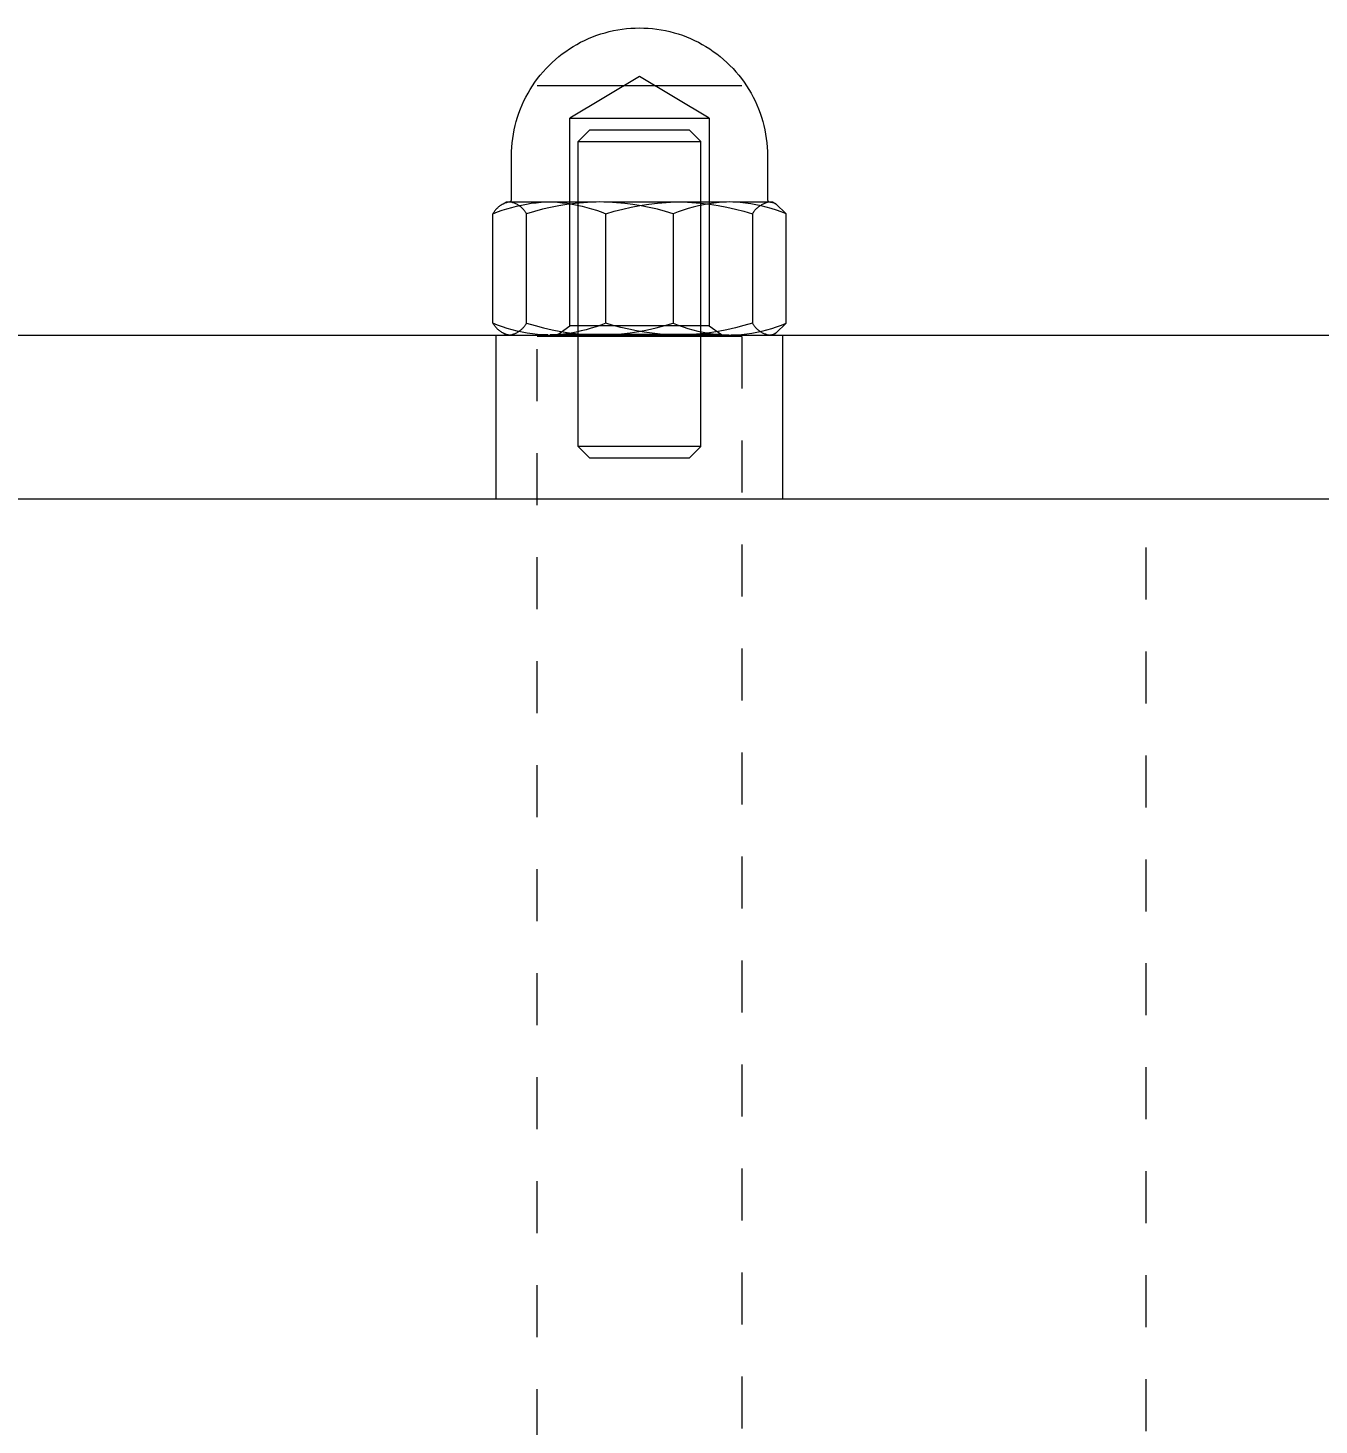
# Model space of a CAD drawing. Header units: inches. Extents: x -14 to 184, y -4 to 134.
# Drawn here: x 68.866 to 71.35, y 109.573 to 112.26 of the extents above; entities that cross this region are included whole.
import ezdxf

# ---------------------------------------------------------------- set-up
doc = ezdxf.new("R2010")
doc.units = ezdxf.units.IN
doc.linetypes.add('HIDDEN', pattern=[1.905, 1.27, -0.635])
for name, color, linetype, lineweight in [('ZANO_R', 7, 'Continuous', 0), ('ZANO_R_przerywana', 250, 'HIDDEN', 0), ('ZANO_W', 1, 'Continuous', 0)]:
    doc.layers.add(name, color=color, linetype=linetype, lineweight=lineweight)
doc.styles.get("Standard").update_dxf_attribs({"font": 'arial.ttf'})
doc.dimstyles.new('amerykanie', dxfattribs={"dimtxt": 50, "dimasz": 50, "dimexe": 0.5, "dimexo": 0.5, "dimgap": 1, "dimtad": 1, "dimdec": 0, "dimzin": 0, "dimlunit": 5, "dimtxsty": 'Standard', "dimcen": 0.09, "dimclrd": 1, "dimclre": 1, "dimclrt": 1, "dimazin": 0, "dimtfac": 1, "dimtdec": 0, "dimtmove": 0, "dimatfit": 3, "dimfxl": 1, "dimtzin": 0, "dimarcsym": 1})

# ---------------------------------------------------------------- blocks, each defined once
blk = doc.blocks.new('*D382')
at = {"layer": 'ZANO_W', "color": 1, "lineweight": -2}
for p, q in [((-5.3212, 110.8549), (-5.3212, 104.2514)), ((73.6377, 110.8549), (73.6377, 104.2514)), ((-4.3212, 104.7514), (72.6377, 104.7514))]:
    blk.add_line(p, q, dxfattribs=at)
at = {"layer": 'ZANO_W', "color": 1}
for points in [[(-4.3212, 104.918), (-4.3212, 104.5847), (-5.3212, 104.7514)], [(72.6377, 104.5847), (72.6377, 104.918), (73.6377, 104.7514)]]:
    blk.add_solid(points, dxfattribs=at)
at = {"layer": 'ZANO_W', "color": 1, "insert": (34.1583, 106.0916), "char_height": 1.625, "attachment_point": 5}
blk.add_mtext('78 15/16', dxfattribs=at)

msp = doc.modelspace()

# ---------------------------------------------------------------- linework, layer by layer
at = {"layer": 'ZANO_R'}
for p, q in [((69.92937, 112.23279), (69.93689, 112.23653)), ((69.93689, 112.23653), (69.94454, 112.24001)), ((69.94454, 112.24001), (69.9523, 112.24322)), ((69.9523, 112.24322), (69.96017, 112.24617)), ((69.96017, 112.24617), (69.96814, 112.24885)), ((69.96814, 112.24885), (69.97619, 112.25126)), ((69.97619, 112.25126), (69.98431, 112.25338)), ((69.98431, 112.25338), (69.99251, 112.25523)), ((69.99251, 112.25523), (70.00076, 112.2568)), ((70.00076, 112.2568), (70.00907, 112.25809)), ((70.00907, 112.25809), (70.01741, 112.25909)), ((70.01741, 112.25909), (70.02578, 112.25981)), ((70.02578, 112.25981), (70.03417, 112.26024)), ((70.03417, 112.26024), (70.04257, 112.26038)), ((70.04257, 112.26038), (70.05097, 112.26024)), ((70.05097, 112.26024), (70.05937, 112.25981)), ((70.05937, 112.25981), (70.06774, 112.25909)), ((70.06774, 112.25909), (70.07608, 112.25809)), ((70.07608, 112.25809), (70.08438, 112.2568)), ((70.08438, 112.2568), (70.09264, 112.25523)), ((70.09264, 112.25523), (70.10083, 112.25338)), ((70.10083, 112.25338), (70.10896, 112.25126)), ((70.10896, 112.25126), (70.11701, 112.24885)), ((70.11701, 112.24885), (70.12497, 112.24617)), ((70.12497, 112.24617), (70.13284, 112.24322)), ((70.13284, 112.24322), (70.1406, 112.24001)), ((70.1406, 112.24001), (70.14825, 112.23653)), ((70.14825, 112.23653), (70.15578, 112.23279)), ((69.88729, 112.20519), (69.89389, 112.21038)), ((69.89389, 112.21038), (69.90067, 112.21534)), ((69.90067, 112.21534), (69.90762, 112.22007)), ((69.90762, 112.22007), (69.91472, 112.22456)), ((69.91472, 112.22456), (69.92198, 112.2288)), ((69.92198, 112.2288), (69.92937, 112.23279)), ((70.15578, 112.23279), (70.16317, 112.2288)), ((70.16317, 112.2288), (70.17042, 112.22456)), ((70.17042, 112.22456), (70.17753, 112.22007)), ((70.17753, 112.22007), (70.18447, 112.21534)), ((70.18447, 112.21534), (70.19125, 112.21038)), ((70.19125, 112.21038), (70.19786, 112.20519)), ((69.85711, 112.17603), (69.86274, 112.18227)), ((69.86274, 112.18227), (69.86858, 112.18831)), ((69.86858, 112.18831), (69.87462, 112.19415)), ((69.87462, 112.19415), (69.88086, 112.19978)), ((69.88086, 112.19978), (69.88729, 112.20519)), ((70.19786, 112.20519), (70.20429, 112.19978)), ((70.20429, 112.19978), (70.21052, 112.19415)), ((70.21052, 112.19415), (70.21657, 112.18831)), ((70.21657, 112.18831), (70.2224, 112.18227)), ((70.2224, 112.18227), (70.22803, 112.17603)), ((69.83682, 112.14927), (69.84155, 112.15622)), ((69.84155, 112.15622), (69.84651, 112.163)), ((69.84651, 112.163), (69.8517, 112.1696)), ((69.8517, 112.1696), (69.85711, 112.17603)), ((69.90879, 112.0872), (70.04257, 112.16758)), ((70.04257, 112.16758), (70.17636, 112.0872)), ((70.22803, 112.17603), (70.23345, 112.1696)), ((70.23345, 112.1696), (70.23864, 112.163)), ((70.23864, 112.163), (70.2436, 112.15622)), ((70.2436, 112.15622), (70.24833, 112.14927)), ((69.8241, 112.12752), (69.82809, 112.13492)), ((69.82809, 112.13492), (69.83233, 112.14217)), ((69.83233, 112.14217), (69.83682, 112.14927)), ((69.8783, 112.14904), (69.84581, 112.14904)), ((70.23942, 112.14904), (69.8783, 112.14904)), ((70.23933, 112.14904), (70.23942, 112.14904)), ((70.23942, 112.14904), (70.23942, 112.14904)), ((70.24833, 112.14927), (70.25281, 112.14217)), ((70.25281, 112.14217), (70.25706, 112.13492)), ((70.25706, 112.13492), (70.26105, 112.12752)), ((69.81072, 112.09672), (69.81367, 112.10459)), ((69.81367, 112.10459), (69.81688, 112.11235)), ((69.81688, 112.11235), (69.82036, 112.12)), ((69.82036, 112.12), (69.8241, 112.12752)), ((70.26105, 112.12752), (70.26479, 112.12)), ((70.26479, 112.12), (70.26826, 112.11235)), ((70.26826, 112.11235), (70.27148, 112.10459)), ((70.27148, 112.10459), (70.27443, 112.09672)), ((69.80351, 112.07258), (69.80563, 112.0807)), ((69.80563, 112.0807), (69.80804, 112.08876)), ((69.80804, 112.08876), (69.81072, 112.09672)), ((69.90872, 112.08715), (69.90871, 112.08715)), ((69.90871, 112.08715), (69.90871, 112.08715)), ((69.90871, 112.08715), (69.90871, 112.08715)), ((69.90871, 112.08715), (69.90872, 112.08715)), ((69.90871, 111.68737), (69.90871, 112.08715)), ((69.90872, 112.08715), (69.90873, 112.08716)), ((69.90872, 112.08715), (69.90872, 112.08715)), ((69.90872, 112.08715), (69.90874, 112.08715)), ((69.90874, 112.08715), (69.90889, 112.08715)), ((69.90889, 112.08715), (69.90951, 112.08715)), ((69.90951, 112.08715), (69.912, 112.08715)), ((69.912, 112.08715), (70.17643, 112.08715)), ((70.17643, 112.08715), (70.17643, 111.68737)), ((70.27443, 112.09672), (70.27711, 112.08876)), ((70.27711, 112.08876), (70.27951, 112.0807)), ((70.27951, 112.0807), (70.28164, 112.07258)), ((69.7978, 112.03948), (69.7988, 112.04782)), ((69.7988, 112.04782), (69.80009, 112.05613)), ((69.80009, 112.05613), (69.80166, 112.06438)), ((69.80166, 112.06438), (69.80351, 112.07258)), ((69.94629, 112.06353), (69.92452, 112.04176)), ((70.04257, 112.06353), (69.94629, 112.06353)), ((70.13885, 112.06353), (70.04257, 112.06353)), ((70.13885, 112.06353), (70.16062, 112.04176)), ((70.28164, 112.07258), (70.28349, 112.06438)), ((70.28349, 112.06438), (70.28506, 112.05613)), ((70.28506, 112.05613), (70.28634, 112.04782)), ((70.28634, 112.04782), (70.28735, 112.03948)), ((69.79651, 112.01432), (69.79665, 112.02272)), ((69.79665, 112.02272), (69.79708, 112.03111)), ((69.79708, 112.03111), (69.7978, 112.03948)), ((69.92446, 112.0417), (70.04257, 112.0417)), ((69.92446, 111.45544), (69.92446, 112.0417)), ((70.04257, 112.0417), (70.16068, 112.0417)), ((70.16068, 111.45544), (70.16068, 112.0417)), ((70.28735, 112.03948), (70.28806, 112.03111)), ((70.28806, 112.03111), (70.28849, 112.02272)), ((70.28849, 112.02272), (70.28864, 112.01432)), ((69.79651, 111.93046), (69.79651, 112.01432)), ((70.28864, 112.01432), (70.28864, 111.93046)), ((69.76919, 111.91401), (69.76805, 111.91292)), ((69.77036, 111.91507), (69.76919, 111.91401)), ((69.77157, 111.91609), (69.77036, 111.91507)), ((69.77282, 111.91706), (69.77157, 111.91609)), ((69.77409, 111.91799), (69.77282, 111.91706)), ((69.7754, 111.91888), (69.77409, 111.91799)), ((69.77674, 111.91972), (69.7754, 111.91888)), ((69.77811, 111.92051), (69.77674, 111.91972)), ((69.7795, 111.92126), (69.77811, 111.92051)), ((69.78091, 111.92196), (69.7795, 111.92126)), ((69.78063, 111.92225), (69.78667, 111.92573)), ((69.78235, 111.92261), (69.78091, 111.92196)), ((69.78382, 111.92321), (69.78235, 111.92261)), ((69.7853, 111.92376), (69.78382, 111.92321)), ((69.7868, 111.92426), (69.7853, 111.92376)), ((69.78667, 111.92573), (69.78667, 111.92573)), ((69.78667, 111.92573), (69.78667, 111.92573)), ((69.78667, 111.92573), (69.78667, 111.92573)), ((69.78667, 111.92573), (69.78667, 111.92573)), ((69.78667, 111.92573), (69.78668, 111.92573)), ((69.78668, 111.92573), (69.78673, 111.92573)), ((69.78673, 111.92573), (69.78694, 111.92573)), ((69.78831, 111.92471), (69.7868, 111.92426)), ((69.78694, 111.92573), (69.78782, 111.92573)), ((69.78755, 111.91268), (69.79679, 111.91536)), ((69.78782, 111.92573), (69.7913, 111.92573)), ((69.78984, 111.9251), (69.78831, 111.92471)), ((69.79139, 111.92545), (69.78984, 111.9251)), ((69.79294, 111.92573), (69.79139, 111.92545)), ((69.79218, 111.9258), (69.79234, 111.92581)), ((69.79234, 111.92581), (69.7925, 111.92583)), ((69.7925, 111.92583), (69.79266, 111.92585)), ((69.79266, 111.92585), (69.79281, 111.92588)), ((69.79281, 111.92588), (69.79297, 111.92592)), ((69.79449, 111.92544), (69.79294, 111.92573)), ((69.79297, 111.92592), (69.79312, 111.92596)), ((69.79312, 111.92596), (69.79327, 111.92601)), ((69.79327, 111.92601), (69.79342, 111.92606)), ((69.79342, 111.92606), (69.79357, 111.92611)), ((69.79357, 111.92611), (69.79372, 111.92617)), ((69.79372, 111.92617), (69.79387, 111.92624)), ((69.79387, 111.92624), (69.79401, 111.92631)), ((69.79401, 111.92631), (69.79415, 111.92639)), ((69.79415, 111.92639), (69.79429, 111.92647)), ((69.79429, 111.92647), (69.79442, 111.92655)), ((69.79442, 111.92655), (69.79455, 111.92664)), ((69.79604, 111.9251), (69.79449, 111.92544)), ((69.79455, 111.92664), (69.79468, 111.92674)), ((69.79468, 111.92674), (69.7948, 111.92684)), ((69.7948, 111.92684), (69.79493, 111.92694)), ((69.7948, 111.92573), (69.9589, 111.92573)), ((69.79493, 111.92694), (69.79504, 111.92705)), ((69.79504, 111.92705), (69.79516, 111.92716)), ((69.79516, 111.92716), (69.79527, 111.92727)), ((69.79527, 111.92727), (69.79538, 111.92739)), ((69.79538, 111.92739), (69.79548, 111.92751)), ((69.79548, 111.92751), (69.79558, 111.92764)), ((69.79558, 111.92764), (69.79567, 111.92777)), ((69.79567, 111.92777), (69.79576, 111.9279)), ((69.79576, 111.9279), (69.79584, 111.92803)), ((69.79584, 111.92803), (69.79592, 111.92817)), ((69.79592, 111.92817), (69.796, 111.92831)), ((69.796, 111.92831), (69.79607, 111.92845)), ((69.79756, 111.9247), (69.79604, 111.9251)), ((69.79607, 111.92845), (69.79613, 111.9286)), ((69.79613, 111.9286), (69.79619, 111.92875)), ((69.79619, 111.92875), (69.79625, 111.9289)), ((69.79625, 111.9289), (69.7963, 111.92905)), ((69.7963, 111.92905), (69.79634, 111.9292)), ((69.79634, 111.9292), (69.79638, 111.92935)), ((69.79638, 111.92935), (69.79642, 111.92951)), ((69.79642, 111.92951), (69.79645, 111.92967)), ((69.79645, 111.92967), (69.79647, 111.92982)), ((69.79647, 111.92982), (69.79649, 111.92998)), ((69.79649, 111.92998), (69.7965, 111.93014)), ((69.7965, 111.93014), (69.79651, 111.9303)), ((69.79651, 111.9303), (69.79651, 111.93046)), ((69.79679, 111.91536), (69.80611, 111.91775)), ((69.79908, 111.92426), (69.79756, 111.9247)), ((69.80058, 111.92376), (69.79908, 111.92426)), ((69.80206, 111.9232), (69.80058, 111.92376)), ((69.80352, 111.9226), (69.80206, 111.9232)), ((69.80496, 111.92195), (69.80352, 111.9226)), ((69.80638, 111.92125), (69.80496, 111.92195)), ((69.80611, 111.91775), (69.8155, 111.91983)), ((69.80777, 111.9205), (69.80638, 111.92125)), ((69.80913, 111.91971), (69.80777, 111.9205)), ((69.81047, 111.91887), (69.80913, 111.91971)), ((69.81178, 111.91798), (69.81047, 111.91887)), ((69.81306, 111.91705), (69.81178, 111.91798)), ((69.8143, 111.91608), (69.81306, 111.91705)), ((69.81551, 111.91506), (69.8143, 111.91608)), ((69.8155, 111.91983), (69.82495, 111.92161)), ((69.81669, 111.914), (69.81551, 111.91506)), ((69.81782, 111.91291), (69.81669, 111.914)), ((69.82495, 111.92161), (69.83445, 111.92308)), ((69.83445, 111.92308), (69.844, 111.92425)), ((69.844, 111.92425), (69.85358, 111.92511)), ((69.85358, 111.92511), (69.86318, 111.92566)), ((69.87164, 111.91515), (69.85611, 111.91157)), ((69.88728, 111.91822), (69.87164, 111.91515)), ((69.87497, 111.92566), (69.88456, 111.9251)), ((69.88456, 111.9251), (69.89412, 111.92424)), ((69.90301, 111.92077), (69.88728, 111.91822)), ((69.89412, 111.92424), (69.90365, 111.92307)), ((69.91882, 111.9228), (69.90301, 111.92077)), ((69.90365, 111.92307), (69.91314, 111.92159)), ((69.91314, 111.92159), (69.92257, 111.91981)), ((69.93469, 111.9243), (69.91882, 111.9228)), ((69.92257, 111.91981), (69.93195, 111.91773)), ((69.93195, 111.91773), (69.94125, 111.91535)), ((69.95059, 111.92528), (69.93469, 111.9243)), ((69.94125, 111.91535), (69.95047, 111.91267)), ((69.96652, 111.92573), (69.95059, 111.92528)), ((69.98245, 111.92528), (69.96652, 111.92573)), ((69.97423, 111.92573), (70.21017, 111.92573)), ((69.99836, 111.9243), (69.98245, 111.92528)), ((70.01423, 111.9228), (69.99836, 111.9243)), ((70.01022, 111.91203), (70.02677, 111.91575)), ((70.03003, 111.92077), (70.01423, 111.9228)), ((70.02677, 111.91575), (70.04344, 111.9189)), ((70.04577, 111.91822), (70.03003, 111.92077)), ((70.04344, 111.9189), (70.06022, 111.92147)), ((70.06141, 111.91515), (70.04577, 111.91822)), ((70.06022, 111.92147), (70.07707, 111.92345)), ((70.07693, 111.91157), (70.06141, 111.91515)), ((70.07707, 111.92345), (70.09397, 111.92485)), ((70.09397, 111.92485), (70.11092, 111.92566)), ((70.12625, 111.92566), (70.14321, 111.92485)), ((70.13622, 111.91318), (70.12656, 111.91008)), ((70.14598, 111.91595), (70.13622, 111.91318)), ((70.14321, 111.92485), (70.16012, 111.92346)), ((70.15583, 111.91838), (70.14598, 111.91595)), ((70.16576, 111.92047), (70.15583, 111.91838)), ((70.16012, 111.92346), (70.17698, 111.92147)), ((70.17576, 111.92222), (70.16576, 111.92047)), ((70.18581, 111.92362), (70.17576, 111.92222)), ((70.17698, 111.92147), (70.19376, 111.91891)), ((70.1959, 111.92467), (70.18581, 111.92362)), ((70.19376, 111.91891), (70.21045, 111.91576)), ((70.20602, 111.92538), (70.1959, 111.92467)), ((70.21616, 111.92573), (70.20602, 111.92538)), ((70.21045, 111.91576), (70.22701, 111.91204)), ((70.2263, 111.92538), (70.21616, 111.92573)), ((70.22197, 111.92573), (70.29848, 111.92573)), ((70.23642, 111.92467), (70.2263, 111.92538)), ((70.24651, 111.92362), (70.23642, 111.92467)), ((70.25656, 111.92222), (70.24651, 111.92362)), ((70.26655, 111.92047), (70.25656, 111.92222)), ((70.27648, 111.91838), (70.26655, 111.92047)), ((70.26693, 111.91233), (70.26814, 111.91353)), ((70.26814, 111.91353), (70.2694, 111.91468)), ((70.2694, 111.91468), (70.27069, 111.91579)), ((70.27069, 111.91579), (70.27202, 111.91686)), ((70.27202, 111.91686), (70.27339, 111.91787)), ((70.27339, 111.91787), (70.27479, 111.91884)), ((70.27479, 111.91884), (70.27623, 111.91976)), ((70.27623, 111.91976), (70.27769, 111.92063)), ((70.28633, 111.91595), (70.27648, 111.91838)), ((70.27769, 111.92063), (70.27919, 111.92145)), ((70.27919, 111.92145), (70.28071, 111.92221)), ((70.28071, 111.92221), (70.28226, 111.92292)), ((70.28226, 111.92292), (70.28383, 111.92358)), ((70.28383, 111.92358), (70.28543, 111.92418)), ((70.28543, 111.92418), (70.28704, 111.92473)), ((70.29609, 111.91318), (70.28633, 111.91595)), ((70.28704, 111.92473), (70.28868, 111.92522)), ((70.28864, 111.93046), (70.28864, 111.9303)), ((70.28864, 111.9303), (70.28865, 111.93013)), ((70.28865, 111.93013), (70.28866, 111.92997)), ((70.28866, 111.92997), (70.28868, 111.92981)), ((70.28868, 111.92981), (70.28871, 111.92965)), ((70.28868, 111.92522), (70.29032, 111.92565)), ((70.28871, 111.92965), (70.28874, 111.92949)), ((70.28874, 111.92949), (70.28877, 111.92933)), ((70.28877, 111.92933), (70.28881, 111.92917)), ((70.28881, 111.92917), (70.28886, 111.92902)), ((70.28886, 111.92902), (70.28891, 111.92886)), ((70.28891, 111.92886), (70.28897, 111.92871)), ((70.28897, 111.92871), (70.28903, 111.92856)), ((70.28903, 111.92856), (70.2891, 111.92841)), ((70.2891, 111.92841), (70.28918, 111.92827)), ((70.28918, 111.92827), (70.28925, 111.92812)), ((70.28925, 111.92812), (70.28934, 111.92798)), ((70.28934, 111.92798), (70.28942, 111.92785)), ((70.28942, 111.92785), (70.28952, 111.92771)), ((70.28952, 111.92771), (70.28961, 111.92758)), ((70.28961, 111.92758), (70.28971, 111.92746)), ((70.28971, 111.92746), (70.28982, 111.92733)), ((70.28982, 111.92733), (70.28993, 111.92721)), ((70.28993, 111.92721), (70.29004, 111.92709)), ((70.29004, 111.92709), (70.29016, 111.92698)), ((70.29016, 111.92698), (70.29028, 111.92687)), ((70.29028, 111.92687), (70.29041, 111.92677)), ((70.29041, 111.92677), (70.29054, 111.92667)), ((70.29054, 111.92667), (70.29067, 111.92658)), ((70.29067, 111.92658), (70.2908, 111.92649)), ((70.2908, 111.92649), (70.29094, 111.9264)), ((70.29094, 111.9264), (70.29108, 111.92632)), ((70.29108, 111.92632), (70.29123, 111.92624)), ((70.29123, 111.92624), (70.29137, 111.92617)), ((70.29137, 111.92617), (70.29152, 111.92611)), ((70.29152, 111.92611), (70.29167, 111.92605)), ((70.29167, 111.92605), (70.29183, 111.92599)), ((70.29183, 111.92599), (70.29198, 111.92594)), ((70.29198, 111.92594), (70.29214, 111.9259)), ((70.29214, 111.9259), (70.2923, 111.92586)), ((70.2923, 111.92586), (70.29246, 111.92582)), ((70.29384, 111.92567), (70.29472, 111.92557)), ((70.29472, 111.92557), (70.29558, 111.92544)), ((70.29558, 111.92544), (70.29645, 111.92529)), ((70.30575, 111.91008), (70.29609, 111.91318)), ((70.29645, 111.92529), (70.29731, 111.9251)), ((70.29731, 111.9251), (70.29816, 111.92489)), ((70.29816, 111.92489), (70.299, 111.92464)), ((70.29848, 111.92573), (70.30491, 111.92202)), ((70.299, 111.92464), (70.29984, 111.92437)), ((70.29984, 111.92437), (70.30066, 111.92408)), ((70.30066, 111.92408), (70.30148, 111.92375)), ((70.30148, 111.92375), (70.30228, 111.9234)), ((70.30228, 111.9234), (70.30307, 111.92302)), ((70.30307, 111.92302), (70.30385, 111.92261)), ((70.30385, 111.92261), (70.30461, 111.92218)), ((70.30491, 111.92201), (70.32472, 111.90288)), ((69.76043, 111.90288), (69.76936, 111.90644)), ((69.76123, 111.90424), (69.76043, 111.90288)), ((69.76043, 111.69269), (69.76043, 111.90288)), ((69.76207, 111.90558), (69.76123, 111.90424)), ((69.76296, 111.90688), (69.76207, 111.90558)), ((69.76389, 111.90816), (69.76296, 111.90688)), ((69.76487, 111.9094), (69.76389, 111.90816)), ((69.76589, 111.91061), (69.76487, 111.9094)), ((69.76695, 111.91178), (69.76589, 111.91061)), ((69.76805, 111.91292), (69.76695, 111.91178)), ((69.76936, 111.90644), (69.77841, 111.90971)), ((69.77841, 111.90971), (69.78755, 111.91268)), ((69.81892, 111.91177), (69.81782, 111.91291)), ((69.81998, 111.9106), (69.81892, 111.91177)), ((69.821, 111.9094), (69.81998, 111.9106)), ((69.82198, 111.90815), (69.821, 111.9094)), ((69.82292, 111.90688), (69.82198, 111.90815)), ((69.82381, 111.90558), (69.82292, 111.90688)), ((69.82465, 111.90424), (69.82381, 111.90558)), ((69.82545, 111.90288), (69.82465, 111.90424)), ((69.84071, 111.90748), (69.82545, 111.90288)), ((69.82545, 111.69269), (69.82545, 111.90288)), ((69.85611, 111.91157), (69.84071, 111.90748)), ((69.95047, 111.91267), (69.9596, 111.90969)), ((69.9596, 111.90969), (69.96863, 111.90643)), ((69.96863, 111.90643), (69.97755, 111.90288)), ((69.97755, 111.90288), (69.99381, 111.90774)), ((69.97755, 111.69269), (69.97755, 111.90288)), ((69.99381, 111.90774), (70.01022, 111.91203)), ((70.09234, 111.90748), (70.07693, 111.91157)), ((70.1076, 111.90288), (70.09234, 111.90748)), ((70.11702, 111.90664), (70.1076, 111.90288)), ((70.1076, 111.90288), (70.1076, 111.69269)), ((70.12656, 111.91008), (70.11702, 111.90664)), ((70.22701, 111.91204), (70.24343, 111.90774)), ((70.24343, 111.90774), (70.25969, 111.90288)), ((70.25969, 111.90288), (70.26058, 111.90433)), ((70.25969, 111.90288), (70.25969, 111.69269)), ((70.26058, 111.90433), (70.26152, 111.90575)), ((70.26152, 111.90575), (70.26251, 111.90714)), ((70.26251, 111.90714), (70.26355, 111.9085)), ((70.26355, 111.9085), (70.26463, 111.90981)), ((70.26463, 111.90981), (70.26576, 111.91109)), ((70.26576, 111.91109), (70.26693, 111.91233)), ((70.3153, 111.90664), (70.30575, 111.91008)), ((70.32472, 111.90288), (70.3153, 111.90664)), ((70.32472, 111.69269), (70.32472, 111.90288)), ((69.7696, 111.68903), (69.76043, 111.69269)), ((69.76043, 111.69269), (69.76126, 111.69129)), ((69.76126, 111.69129), (69.76213, 111.68992)), ((69.76213, 111.68992), (69.76305, 111.68859)), ((69.76305, 111.68859), (69.76402, 111.68728)), ((69.76402, 111.68728), (69.76503, 111.68601)), ((69.76503, 111.68601), (69.76609, 111.68478)), ((69.76609, 111.68478), (69.76719, 111.68358)), ((69.76719, 111.68358), (69.76833, 111.68243)), ((69.76833, 111.68243), (69.7695, 111.68131)), ((69.7695, 111.68131), (69.77072, 111.68023)), ((69.77889, 111.68568), (69.7696, 111.68903)), ((69.77072, 111.68023), (69.77197, 111.6792)), ((69.77197, 111.6792), (69.77326, 111.67821)), ((69.77326, 111.67821), (69.77458, 111.67727)), ((69.77458, 111.67727), (69.77594, 111.67637)), ((69.77594, 111.67637), (69.77732, 111.67552)), ((69.77732, 111.67552), (69.77873, 111.67472)), ((69.77873, 111.67472), (69.78017, 111.67397)), ((69.78828, 111.68264), (69.77889, 111.68568)), ((69.78017, 111.67397), (69.78164, 111.67327)), ((69.78667, 111.66983), (69.78063, 111.67331)), ((69.78164, 111.67327), (69.78312, 111.67262)), ((69.78312, 111.67262), (69.78463, 111.67202)), ((69.78463, 111.67202), (69.78616, 111.67148)), ((69.78616, 111.67148), (69.78771, 111.67099)), ((69.79777, 111.67991), (69.78828, 111.68264)), ((69.79756, 111.67086), (69.79908, 111.67131)), ((69.80735, 111.67751), (69.79777, 111.67991)), ((69.79908, 111.67131), (69.80058, 111.67181)), ((69.80058, 111.67181), (69.80206, 111.67236)), ((69.80206, 111.67236), (69.80352, 111.67296)), ((69.80352, 111.67296), (69.80496, 111.67361)), ((69.80496, 111.67361), (69.80638, 111.67431)), ((69.80638, 111.67431), (69.80777, 111.67506)), ((69.817, 111.67542), (69.80735, 111.67751)), ((69.80777, 111.67506), (69.80913, 111.67585)), ((69.80913, 111.67585), (69.81047, 111.6767)), ((69.81047, 111.6767), (69.81178, 111.67758)), ((69.81178, 111.67758), (69.81306, 111.67851)), ((69.81306, 111.67851), (69.8143, 111.67949)), ((69.8143, 111.67949), (69.81551, 111.6805)), ((69.81551, 111.6805), (69.81669, 111.68156)), ((69.81669, 111.68156), (69.81782, 111.68266)), ((69.82672, 111.67365), (69.817, 111.67542)), ((69.81782, 111.68266), (69.81892, 111.68379)), ((69.81892, 111.68379), (69.81998, 111.68496)), ((69.81998, 111.68496), (69.821, 111.68617)), ((69.821, 111.68617), (69.82198, 111.68741)), ((69.82198, 111.68741), (69.82292, 111.68868)), ((69.82292, 111.68868), (69.82381, 111.68999)), ((69.82381, 111.68999), (69.82465, 111.69132)), ((69.82465, 111.69132), (69.82545, 111.69269)), ((69.82545, 111.69269), (69.84173, 111.68782)), ((69.83648, 111.67221), (69.82672, 111.67365)), ((69.84629, 111.6711), (69.83648, 111.67221)), ((69.84173, 111.68782), (69.85816, 111.68352)), ((69.85816, 111.68352), (69.87473, 111.6798)), ((69.87473, 111.6798), (69.89142, 111.67665)), ((69.88517, 111.67089), (69.90871, 111.68737)), ((69.9011, 111.67207), (69.89125, 111.67087)), ((69.89142, 111.67665), (69.90821, 111.67408)), ((69.91091, 111.67358), (69.9011, 111.67207)), ((69.90821, 111.67408), (69.92508, 111.6721)), ((69.90872, 111.68737), (69.90871, 111.68737)), ((69.90871, 111.68737), (69.90871, 111.68737)), ((69.90871, 111.68737), (69.90871, 111.68737)), ((69.90871, 111.68737), (69.90872, 111.68737)), ((69.90874, 111.68737), (69.90872, 111.68737)), ((69.90872, 111.68737), (69.90872, 111.68737)), ((69.90889, 111.68737), (69.90874, 111.68737)), ((69.90951, 111.68737), (69.90889, 111.68737)), ((69.912, 111.68737), (69.90951, 111.68737)), ((69.92066, 111.6754), (69.91091, 111.67358)), ((70.17643, 111.68737), (69.912, 111.68737)), ((69.93036, 111.67753), (69.92066, 111.6754)), ((69.92508, 111.6721), (69.94201, 111.67071)), ((69.93998, 111.67997), (69.93036, 111.67753)), ((69.94952, 111.6827), (69.93998, 111.67997)), ((69.95896, 111.68573), (69.94952, 111.6827)), ((69.96831, 111.68906), (69.95896, 111.68573)), ((69.97755, 111.69269), (69.96831, 111.68906)), ((69.99216, 111.68829), (69.97755, 111.69269)), ((69.99074, 111.67069), (70.00771, 111.67208)), ((70.0069, 111.68435), (69.99216, 111.68829)), ((70.02175, 111.68087), (70.0069, 111.68435)), ((70.00771, 111.67208), (70.02463, 111.67406)), ((70.03671, 111.67786), (70.02175, 111.68087)), ((70.02463, 111.67406), (70.04146, 111.67662)), ((70.05175, 111.67531), (70.03671, 111.67786)), ((70.04146, 111.67662), (70.05819, 111.67977)), ((70.06687, 111.67324), (70.05175, 111.67531)), ((70.05819, 111.67977), (70.07481, 111.6835)), ((70.08204, 111.67164), (70.06687, 111.67324)), ((70.07481, 111.6835), (70.09128, 111.68781)), ((70.09725, 111.67052), (70.08204, 111.67164)), ((70.09128, 111.68781), (70.1076, 111.69269)), ((70.1076, 111.69269), (70.11686, 111.68899)), ((70.11686, 111.68899), (70.12624, 111.68561)), ((70.12624, 111.68561), (70.13573, 111.68255)), ((70.13573, 111.68255), (70.14532, 111.67981)), ((70.16046, 111.67214), (70.14359, 111.67073)), ((70.14532, 111.67981), (70.15499, 111.67739)), ((70.15499, 111.67739), (70.16474, 111.6753)), ((70.17726, 111.67413), (70.16046, 111.67214)), ((70.16474, 111.6753), (70.17455, 111.67354)), ((70.17455, 111.67354), (70.18442, 111.67211)), ((70.17643, 111.68737), (70.19997, 111.67089)), ((70.19398, 111.6767), (70.17726, 111.67413)), ((70.18442, 111.67211), (70.19433, 111.67102)), ((70.21061, 111.67984), (70.19398, 111.6767)), ((70.22711, 111.68355), (70.21061, 111.67984)), ((70.24348, 111.68784), (70.22711, 111.68355)), ((70.23885, 111.6711), (70.24866, 111.67221)), ((70.25969, 111.69269), (70.24348, 111.68784)), ((70.24866, 111.67221), (70.25843, 111.67365)), ((70.25843, 111.67365), (70.26815, 111.67542)), ((70.25969, 111.69269), (70.26049, 111.69132)), ((70.26049, 111.69132), (70.26134, 111.68999)), ((70.26134, 111.68999), (70.26223, 111.68868)), ((70.26223, 111.68868), (70.26316, 111.6874)), ((70.26316, 111.6874), (70.26414, 111.68616)), ((70.26414, 111.68616), (70.26516, 111.68495)), ((70.26516, 111.68495), (70.26622, 111.68378)), ((70.26622, 111.68378), (70.26732, 111.68265)), ((70.26732, 111.68265), (70.26845, 111.68155)), ((70.26815, 111.67542), (70.2778, 111.67751)), ((70.26845, 111.68155), (70.26963, 111.68049)), ((70.26963, 111.68049), (70.27084, 111.67948)), ((70.27084, 111.67948), (70.27208, 111.6785)), ((70.27208, 111.6785), (70.27336, 111.67757)), ((70.27336, 111.67757), (70.27467, 111.67669)), ((70.27467, 111.67669), (70.27601, 111.67584)), ((70.27601, 111.67584), (70.27737, 111.67505)), ((70.27737, 111.67505), (70.27876, 111.6743)), ((70.2778, 111.67751), (70.28737, 111.67991)), ((70.27876, 111.6743), (70.28018, 111.6736)), ((70.28018, 111.6736), (70.28162, 111.67295)), ((70.28162, 111.67295), (70.28308, 111.67235)), ((70.28308, 111.67235), (70.28456, 111.6718)), ((70.28456, 111.6718), (70.28606, 111.6713)), ((70.28606, 111.6713), (70.28758, 111.67086)), ((70.28737, 111.67991), (70.29686, 111.68264)), ((70.29686, 111.68264), (70.30626, 111.68568)), ((70.30491, 111.67354), (70.29848, 111.66983)), ((70.29928, 111.671), (70.30007, 111.67126)), ((70.30007, 111.67126), (70.30086, 111.67155)), ((70.30086, 111.67155), (70.30163, 111.67187)), ((70.30163, 111.67187), (70.30239, 111.67221)), ((70.30239, 111.67221), (70.30315, 111.67258)), ((70.30315, 111.67258), (70.30389, 111.67297)), ((70.30389, 111.67297), (70.30461, 111.67338)), ((70.30491, 111.67355), (70.32472, 111.69269)), ((70.30626, 111.68568), (70.31555, 111.68903)), ((70.31555, 111.68903), (70.32472, 111.69269)), ((61.55172, 111.66983), (73.52243, 111.66983)), ((69.76698, 111.35487), (69.76698, 111.66983)), ((69.78771, 111.67099), (69.78927, 111.67055)), ((69.78927, 111.67055), (69.79085, 111.67016)), ((69.79085, 111.67016), (69.79244, 111.66984)), ((69.79294, 111.66983), (69.79449, 111.67012)), ((69.79449, 111.67012), (69.79604, 111.67046)), ((69.79604, 111.67046), (69.79756, 111.67086)), ((69.8783, 111.667), (69.84581, 111.667)), ((69.85614, 111.67031), (69.84629, 111.6711)), ((69.866, 111.66985), (69.85614, 111.67031)), ((69.87735, 111.66998), (69.87091, 111.66984)), ((69.88378, 111.67029), (69.87735, 111.66998)), ((70.23942, 111.667), (69.8783, 111.667)), ((69.8902, 111.67077), (69.88378, 111.67029)), ((69.8851, 111.67083), (69.88509, 111.67083)), ((69.88509, 111.67083), (69.88509, 111.67083)), ((69.88509, 111.67083), (69.88509, 111.67083)), ((69.88509, 111.67083), (69.88509, 111.67083)), ((69.88509, 111.67083), (69.8851, 111.67083)), ((69.88509, 111.66983), (69.88509, 111.67083)), ((69.8851, 111.67083), (69.8851, 111.67084)), ((69.88513, 111.67083), (69.8851, 111.67083)), ((69.88529, 111.67083), (69.88513, 111.67083)), ((69.88603, 111.67083), (69.88529, 111.67083)), ((69.88895, 111.67083), (69.88603, 111.67083)), ((70.20005, 111.67083), (69.88895, 111.67083)), ((69.94201, 111.67071), (69.95898, 111.6699)), ((69.97373, 111.66989), (69.99074, 111.67069)), ((70.1125, 111.66988), (70.09725, 111.67052)), ((70.14359, 111.67073), (70.12669, 111.66991)), ((70.19433, 111.67102), (70.20428, 111.67026)), ((70.20005, 111.67083), (70.20005, 111.66983)), ((70.20428, 111.67026), (70.21424, 111.66984)), ((70.21915, 111.66985), (70.22901, 111.67031)), ((70.22901, 111.67031), (70.23885, 111.6711)), ((70.23933, 111.667), (70.23942, 111.667)), ((70.23942, 111.667), (70.23942, 111.667)), ((70.28758, 111.67086), (70.28911, 111.67046)), ((70.28911, 111.67046), (70.29065, 111.67012)), ((70.29065, 111.67012), (70.29221, 111.66983)), ((70.29271, 111.66984), (70.29354, 111.66989)), ((70.29354, 111.66989), (70.29437, 111.66996)), ((70.29437, 111.66996), (70.2952, 111.67007)), ((70.2952, 111.67007), (70.29603, 111.6702)), ((70.29603, 111.6702), (70.29685, 111.67036)), ((70.29685, 111.67036), (70.29767, 111.67055)), ((70.29767, 111.67055), (70.29848, 111.67076)), ((70.29848, 111.67076), (70.29928, 111.671)), ((70.31816, 111.35487), (70.31816, 111.66983)), ((70.04257, 111.45544), (69.92446, 111.45544)), ((69.94629, 111.43361), (69.92452, 111.45538)), ((69.94629, 111.43361), (70.04257, 111.43361)), ((70.16068, 111.45544), (70.04257, 111.45544)), ((70.04257, 111.43361), (70.13885, 111.43361)), ((70.13885, 111.43361), (70.16062, 111.45538)), ((61.27333, 111.35487), (77.97665, 111.35487))]:
    msp.add_line(p, q, dxfattribs=at)
msp.add_lwpolyline([(-13.67217, 111.35487), (184.35738, 111.35487)], dxfattribs=at)
at = {"layer": 'ZANO_R_przerywana', "ltscale": 0.05}
for p, q in [((69.84572, 106.94258), (69.84572, 111.667)), ((70.23942, 111.667), (70.23942, 106.94258)), ((71.01693, 101.1614), (71.01693, 111.35487))]:
    msp.add_line(p, q, dxfattribs=at)

# ---------------------------------------------------------------- dimensions: what is measured, and where the dimension line sits
at = {"layer": 'ZANO_W'}
dim = msp.add_linear_dim(base=(73.63774, 104.75136), p1=(-5.32117, 111.35487), p2=(73.63774, 111.35487), dimstyle='amerykanie', override={"dimtxt": 1.625, "dimasz": 1, "dimgap": 0.5, "dimdec": 4, "dimaunit": 1, "dimadec": 1, "dimtdec": 4, "dimtmove": 1, "dimfrac": 2}, dxfattribs=at)
dim.commit()
dim.dimension.update_dxf_attribs({"geometry": '*D382', "text_midpoint": (34.15829, 106.09157)})

doc.saveas('drawing.dxf')
